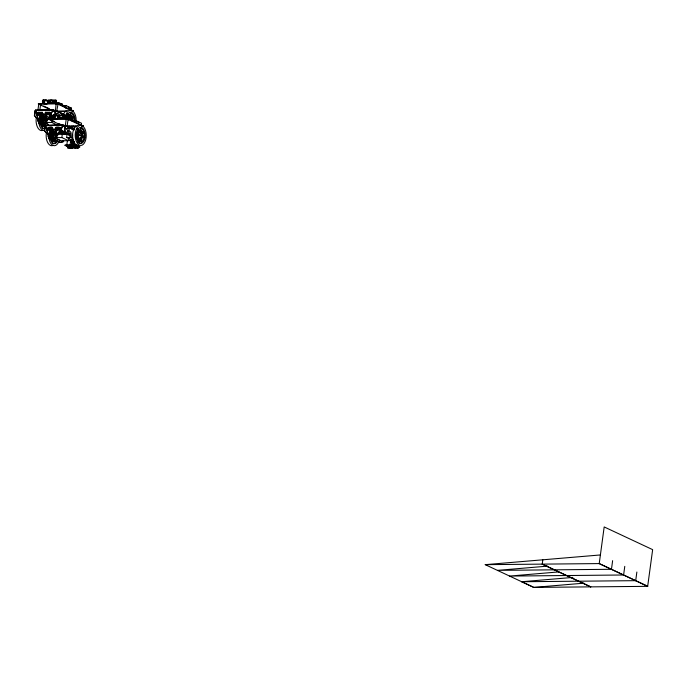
<?xml version="1.0" encoding="UTF-8"?>
<svg xmlns="http://www.w3.org/2000/svg" width="687" height="687" viewBox="0 0 687 687"><rect width="100%" height="100%" fill="white"/><g stroke="black" fill="none" stroke-linecap="round" stroke-linejoin="round"><path stroke-width="1.03" d="M53.698 102.234L52.736 102.131L52.624 100.448L49.43 100.491L48.949 101.874C49.953 103.66 55.218 103.488 53.466 100.843M63.092 116.069C62.663 114.635 58.447 114.892 59.022 117.005C59.7 118.645 65.42 118.422 62.929 116.97L63.092 116.069L63.925 116.541M63.934 116.464L63.599 115.974M38.232 113.261L37.699 112.934L38.017 112.299L38.137 113.243L42.216 113.218L42.096 112.239L42.568 113.003M64.518 117.185L64.99 116.713L64.973 117.408M49.078 101.977C53.852 102.183 53.595 102.603 48.966 102.097C48.116 99.692 54.179 99.375 52.701 101.942M59.039 117.228C58.189 114.823 64.243 114.497 62.766 117.073M46.123 120.843L46.106 120.921M56.188 135.974L56.197 135.897M62.775 140.474L63.015 141.033L63.247 140.466M82.62 135.519L82.311 137.795M55.278 135.614C55.69 133.613 53.809 131.303 51.697 132.067M80.199 132.222A2.173 1.194 89.5 0 1 79.786 130.436L79.812 130.041A2.173 1.194 89.5 0 1 80.705 128.469A2.173 1.194 89.5 0 1 81.083 130.642L81.014 131.011A2.173 1.194 89.5 0 1 80.199 132.222L80.087 135.665L79.804 135.116M51.319 112.702L51.293 113.011A2.387 1.314 89.5 0 0 52.281 115.605L49.37 115.631M38.798 120.354L34.35 115.734L35.312 110.504M48.502 134.712L44.792 130.856L45.127 125.661L44.423 130.856L48.124 134.712M39.168 120.354L34.728 115.725L35.166 110.95M37.759 115.742L36.488 115.15L36.797 112.84M38.369 104.055L38.429 103.6L57.433 103.419L73.432 110.908L73.372 111.371L57.373 103.883L38.369 104.055L40.619 104.398L38.747 104.123L37.888 110.358M38.936 103.831C42.491 104.596 38.489 102.852 38.747 104.123M39.159 104.055L39.228 103.591M39.777 110.59L40.619 104.398M43.255 99.598L42.706 103.643L43.891 103.634L43.779 99.598L43.255 99.598L45.54 100.379M44.346 104.407L44.895 100.371M47.721 103.505L48.159 100.25L55.887 100.173L56.471 100.929L55.939 103.067L57.553 103.703L57.459 104.381M41.598 123.849A3.512 1.932 89.5 0 1 38.738 121.762A0.893 0.489 89.5 0 1 38.584 120.07L39.7 118.173A4.045 3.272 -64.9 0 1 43.642 113.956A4.045 3.272 -64.9 0 1 46.458 118.112L45.943 121.865L53.036 110.392A2.791 0.601 7.7 0 0 53.732 110.555L54.23 110.641A2.791 0.601 7.7 0 0 55.003 110.736L55.553 110.341A2.791 0.601 7.7 0 1 53.097 109.963L35.501 110.427L53.062 109.946L52.641 110.272L55.492 110.779L54.857 115.536L56.136 104.012L56.798 103.892L58.026 104.235L56.617 111.577M46.321 121.857L46.828 118.104L45.333 120.002A0.893 0.489 89.5 0 0 45.471 121.642L46.561 121.968L52.882 110.384M46.673 129.422L46.939 130.272L45.703 125.498L63.11 125.515A2.791 0.601 7.7 0 0 63.805 125.678L64.303 125.773A2.791 0.601 7.7 0 0 65.067 125.867L65.626 125.472A2.791 0.601 7.7 0 1 63.17 125.086L45.814 125.669M62.053 125.566L48.434 119.186L48.502 118.722L68.168 118.903L67.257 119.006M48.434 119.186C52.152 120.173 50.847 118.542 49.009 118.963M48.949 119.426L49.292 118.714M58.644 123.703L58.395 125.549L51.765 122.441L52.014 120.594M53.328 114.729L52.779 118.774L53.964 118.757L54.161 117.288L53.852 114.72L53.328 114.729L55.492 115.493M55.887 100.173L55.441 103.436L56.789 104.063M54.419 119.538L54.969 115.493M56.574 103.883C60.851 102.861 55.346 104.776 56.635 103.428M54.994 118.731L55.269 116.713M57.373 103.883L57.433 103.419M57.88 104.115L57.948 103.66L56.351 103.668M58.73 102.655L61.426 103.917L61.306 104.819L58.61 103.557L58.73 102.655L55.827 102.681M57.794 118.636L58.232 115.373L65.952 115.304L66.545 116.06L66.261 118.19L67.618 118.834L67.532 119.512M58.232 115.373L58.824 116.129M49.979 132.239A4.045 3.272 -64.9 0 1 54.17 129.122A4.045 3.272 -64.9 0 1 56.523 133.244L56.016 136.996L62.723 125.343L45.574 125.558M56.394 136.988L56.901 133.235L55.407 135.133A0.893 0.489 89.5 0 0 55.544 136.765L56.626 137.099L62.809 126.52L62.895 125.197M62.465 105.497L62.62 104.347L61.632 104.149L61.478 105.309L63.376 105.927L62.809 105.927M61.899 105.506L62.199 104.149M64.492 107.189L64.715 105.549L64.904 107.378M45.703 125.498L63.127 125.077L62.715 125.395M65.591 108.194L65.952 105.532L62.586 105.575M68.837 137.907L68.468 140.672L61.839 137.572L62.337 133.871M65.952 115.304L65.514 118.568L66.854 119.195M64.552 130.667L72.333 138.37L64.552 130.667L65.196 125.91L62.903 125.463M65.239 126.356L66.21 119.143L67.111 119.04M64.921 130.667L65.222 125.91M66.648 119.014L66.381 118.593L83.445 126.502L83.505 126.039L67.506 118.542L68.099 119.366L67.017 126.674M67.953 119.246L68.013 118.782L66.424 118.799M68.683 147.112L65.059 145.421L65.136 144.897L76.171 144.794L79.786 146.494L79.718 147.009L75.699 147.044M68.502 119.967L68.803 117.786L65.9 117.812M73.277 140.629L66.639 137.52L67.017 134.755M71.242 109.894L71.482 108.125L68.872 106.906L68.442 107.627L68.563 106.76L65.952 105.532M70.143 119.014L70.126 117.091A3.28 1.803 89.5 0 0 68.399 117.966M66.751 145.438L67.429 140.449M67.764 147.808L67.944 146.486L69.499 146.468L70.194 146.795L70.014 148.126L67.764 147.808L70.014 148.126M72.539 120.629L72.693 119.469L71.706 119.28L71.551 120.431L73.449 121.049L72.882 121.058M72.985 111.303L72.925 110.676L71.843 110.452M72.118 120.431L72.272 119.272M69.318 147.799L69.499 146.468M70.014 145.429L70.821 139.444M70.795 142.613L71.062 140.62M70.34 147.791L70.521 146.46L72.066 146.443L72.762 146.769L72.582 148.1L70.34 147.791L72.582 148.1M71.396 145.395L72.204 139.409M74.565 122.312L74.789 120.68L74.977 122.509M71.869 145.618L72.685 139.633M71.886 147.774L72.066 146.443M72.212 145.386L73.02 139.401M72.959 143.609L73.226 141.616M75.785 122.432L76.025 120.663L72.65 120.697M73.483 147.757L73.664 146.434L75.218 146.417L75.913 146.743L75.733 148.066L73.483 147.757L75.733 148.066M73.689 145.395L74.23 141.402M74.076 145.567L74.479 142.578M75.038 147.739L75.218 146.417M76.025 120.663L78.627 121.882L78.825 122.896L78.945 122.028L81.555 123.256L81.315 125.025M79.718 147.009L76.094 145.318L76.171 144.794M76.059 147.731L76.24 146.408L77.786 146.391L78.481 146.717L78.301 148.049L76.059 147.731L78.301 148.049M76.824 145.335C77.871 147.001 76.626 144.725 75.467 145.292M77.605 147.722L77.786 146.391M81.435 126.039C82.586 124.819 83.891 126.734 81.401 125.815M83.058 126.434L82.998 125.798M590.726 586.87L542.232 564.13L542.816 559.811M612.632 560.652L611.464 569.291L497.474 570.365L547.522 566.14M624.775 566.354L623.607 574.993L647.669 586.337L652.65 549.643L604.182 526.938L599.227 563.589L623.521 574.993L509.617 576.067L558.625 571.928M636.866 572.031L635.698 580.67L521.708 581.734M39.94 118.284L39.331 118.181L38.206 120.07A0.893 0.489 89.5 0 0 38.343 121.711L38.824 121.934L35.509 110.375L52.805 110.109M38.747 121.058L35.767 110.1M45.205 120.491C45.66 120.113 44.131 115.468 41.624 116.945M68.803 117.786L71.5 119.049L71.379 119.95L68.674 118.688L65.892 118.636M42.019 124.854L41.95 125.223A2.147 1.176 89.5 0 0 42.336 127.378A2.147 1.176 89.5 0 0 43.221 125.815L43.255 125.429A2.147 1.176 89.5 0 0 42.989 123.943M48.451 135.717L48.416 136.181M58.73 116.807L58.721 117.511L59.142 117.048M44.363 126.623A2.147 1.176 89.5 0 0 44.586 126.631L44.681 126.279A2.138 1.176 89.5 0 0 44.595 124.364L44.466 124.046M44.586 126.631L45.376 126.271A2.138 1.176 89.5 0 0 45.385 124.716M54.015 141.522A2.147 1.176 89.5 0 0 54.651 141.754L54.754 141.402A2.138 1.176 89.5 0 0 54.762 139.856M54.651 141.754L55.449 141.402A2.138 1.176 89.5 0 0 55.458 139.847M35.003 110.908L35.372 110.487A2.791 0.593 7.8 0 0 35.81 110.118M45.703 120.56L45.668 121.032M79.958 135.141L80.044 135.674M44.621 110.272L45.273 110.264M58.026 104.235L57.373 104.355M68.082 119.418L67.669 119.495M72.015 118.525L71.044 118.147M55.089 102.045L54.574 102.286L54.582 101.685M66.261 118.018L66.278 117.314M49.069 100.834L49.953 101.161M46.561 121.968L45.84 121.633A0.893 0.489 89.5 0 1 45.703 120.002L46.828 118.104M47.257 131.26L49.129 137.168L48.416 136.833A0.893 0.489 89.5 0 1 48.279 135.202L49.773 133.304L48.648 135.193A0.893 0.489 89.5 0 0 48.786 136.833A3.512 1.932 89.5 0 0 51.671 138.98M56.626 137.099L55.913 136.765A0.893 0.489 89.5 0 1 55.776 135.133L56.901 133.235M39.64 118.877L40.559 117.305A3.512 1.932 89.5 0 0 38.738 121.762L38.343 121.711M49.619 102.002L49.086 102.844L48.253 102.852L47.205 101.667L47.729 100.826L49.859 101.453M47.506 102.5L48.339 102.492L48.871 101.65L48.562 100.817M55.089 102.784L53.509 102.44L53.2 101.607L53.732 100.766L54.565 100.757L55.621 101.942L55.089 102.784L52.684 102.191M54.342 102.432L54.565 100.757M58.155 116.404C58.481 118.963 56.532 114.377 59.692 117.125L59.159 117.966L57.579 117.632L57.802 115.957L59.383 116.301L57.802 115.957M58.017 117.142L58.55 116.301M57.579 117.632L58.412 117.623L58.635 115.948M65.162 117.915L63.582 117.571L63.273 116.738L63.805 115.897L64.638 115.888L65.686 117.073L65.162 117.915L59.159 117.159M64.415 117.563L64.638 115.888M55.767 135.691L55.621 136.189M41.34 123.935L41.168 124.167A2.13 1.168 89.5 0 1 40.121 124.295M53.835 101.332C53.912 102.947 54.994 100.465 53.019 100.869M50.048 113.02L49.885 112.282L45.66 112.213L45.222 112.754L49.765 113.149L49.885 112.282M49.138 114.669L46.853 114.471L49.146 114.145M45.66 125.317L63.101 125.068M49.146 100.706L50.039 101.041M50.22 133.158L50.898 132.497M62.594 117.314L59.176 117.211M63.985 116.404C63.745 118.095 65.239 115.699 63.067 115.863M52.573 128.22L47.987 127.954L52.59 127.542M60.121 128.151L55.535 127.885L60.138 127.464M49.249 100.594L50.151 100.946M55.355 110.959L53.483 110.435M54.702 125.377L55.235 125.377M65.428 126.09L63.556 125.558M77.245 146.142L75.372 145.867L76.755 145.85M55.948 102.226L56.403 102.457L56.016 102.938M49.37 100.517L50.211 100.912M60.258 142.518L63.642 141.531L60.258 142.518L53.706 139.444M57.785 115.742L57.519 116.404M35.381 110.538L35.277 110.933A2.791 0.593 7.8 0 0 35.75 110.555L53.028 109.937M55.295 111.388L53.122 111.011L55.243 111.131M57.279 115.794L56.566 115.33M57.399 116.223L58.67 116.326M66.854 145.335L68.331 145.472M70.091 145.309L70.89 145.3M72.307 145.283L73.354 145.318M38.627 114.008C36.772 116.721 43.899 113.097 38.867 114.119C44.217 113.656 36.926 116.575 38.867 114.119M47.042 113.922C45.196 116.644 52.324 113.011 47.283 114.042M52.289 128.349C53.758 124.416 40.731 130.161 52.272 128.22M59.838 128.28C61.383 126.545 53.483 126.588 55.853 128.314M48.7 129.13C46.905 130.341 51.817 130.788 50.649 129.242C43.65 130.367 54.891 129.68 48.932 129.242M57.115 129.053C55.226 131.706 62.465 128.229 57.356 129.165C62.672 128.641 55.458 131.681 57.356 129.165M45.874 125.24L45.874 125.24A2.791 0.593 7.8 0 1 45.909 125.36M485.237 564.662L599.227 563.589L647.764 586.337L533.773 587.402L485.237 564.662L600.395 554.95M572.872 577.423L521.759 581.734L533.773 587.402L583.89 583.177M46.956 100.68C48.966 100.233 43.556 99.744 45.694 100.439M71.688 110.805L72.925 110.676M55.553 110.341L64.08 114.635M74.059 129.585L65.626 125.472M51.259 103.11L53.397 103.093M62.62 104.347L61.632 104.149M62.62 106.09L64.217 106.073L60.636 105.154M35.544 110.272L52.873 109.997M72.633 110.916L73.432 110.908M70.752 112.47L71.697 112.462M67.661 114.102A2.173 1.194 89.5 0 0 67.652 116.378L67.781 116.704A2.173 1.194 89.5 0 0 68.76 117.443A2.173 1.194 89.5 0 0 68.872 115.528L68.769 115.167A2.173 1.194 89.5 0 0 67.661 114.102L66.965 114.111A2.173 1.194 89.5 0 1 68.073 115.176L68.168 115.536A2.173 1.194 89.5 0 1 68.065 117.443L69.035 117.434M41.787 115.708L46.467 115.665M71.74 116.292A2.173 1.194 89.5 0 1 72.358 116.635L73.054 116.627A2.173 1.194 89.5 0 1 72.487 118.645L72.29 118.808A2.173 1.194 89.5 0 1 71.233 118.602A2.173 1.194 89.5 0 1 71.628 116.824L71.809 116.584A2.173 1.194 89.5 0 1 73.054 116.627M43.427 117.477L46.33 117.451M61.323 118.241L63.47 118.216M71.508 118.593L71.233 118.602A3.28 1.803 89.5 0 1 71.5 120.234M65.9 118.842L67.618 118.834M72.693 119.469L71.706 119.28M72.693 121.221L74.29 121.204L70.709 120.285M82.706 126.047L83.505 126.039M68.065 127.198L68.76 127.189A2.173 1.194 89.5 0 0 69.576 125.987M81.77 127.593L80.826 127.602A8.046 4.423 89.5 0 1 84.166 136.37A8.046 4.423 89.5 0 1 79.864 143.437M68.64 128.057L69.593 128.048A8.046 4.423 89.5 0 0 73.835 125.893M77.03 129.233L77.734 129.233A2.173 1.194 89.5 0 1 78.842 130.29L78.936 130.65A2.173 1.194 89.5 0 1 78.833 132.565A2.173 1.194 89.5 0 1 77.854 131.827L77.725 131.509A2.173 1.194 89.5 0 1 77.734 129.233M51.86 130.831L56.54 130.788M81.375 131.552A2.173 1.194 89.5 0 1 82.431 131.767L83.127 131.758A2.173 1.194 89.5 0 1 82.56 133.767L82.363 133.939A2.173 1.194 89.5 0 1 81.504 133.913M53.5 132.608L56.394 132.574M77.914 132.565A2.173 1.194 89.5 0 0 78.138 132.574L79.108 132.565M77.219 132.986L76.523 132.995L76.351 135.313A2.173 1.194 89.5 0 0 77.322 134.583L79.615 135.322M75.476 133.381L76.42 133.372M81.495 134.515A3.28 1.803 89.5 0 1 79.494 138.628A3.28 1.803 89.5 0 1 78.275 133.536A3.28 1.803 89.5 0 1 81.306 133.725L81.581 133.725M76.91 135.27L76.128 135.253A2.173 1.194 89.5 0 1 75.922 135.116M79.924 135.468L81.521 136.215A2.173 1.194 89.5 0 0 82.191 137.718L82.397 137.855A2.173 1.194 89.5 0 0 83.582 137.177A2.173 1.194 89.5 0 0 82.706 135.545L82.492 135.476A2.173 1.194 89.5 0 0 81.521 136.215M76.686 136.747A2.173 1.194 89.5 0 1 77.528 137.065L78.498 137.056M83.367 137.409L85.008 137.391M80.972 138.216L80.001 138.224A2.173 1.194 89.5 0 1 80.989 138.963L81.118 139.289A2.173 1.194 89.5 0 1 81.109 141.565L81.805 141.556A2.173 1.194 89.5 0 0 81.813 139.281L81.684 138.954A2.173 1.194 89.5 0 0 80.705 138.216A2.173 1.194 89.5 0 0 80.594 140.131L80.697 140.492A2.173 1.194 89.5 0 0 81.805 141.556M79.615 138.568A3.28 1.803 89.5 0 1 78.739 133.089A3.28 1.803 89.5 0 1 81.77 134.515A3.28 1.803 89.5 0 1 79.615 138.568L78.644 138.576A2.173 1.194 89.5 0 1 79.057 140.354L79.022 140.749A2.173 1.194 89.5 0 1 78.138 142.329L78.833 142.321A2.173 1.194 89.5 0 0 79.718 140.741L79.752 140.346A2.173 1.194 89.5 0 0 79.34 138.568A2.173 1.194 89.5 0 0 78.524 139.77L78.447 140.148A2.173 1.194 89.5 0 0 78.833 142.321M78.713 143.188L79.658 143.179A8.046 4.423 89.5 0 0 84.965 133.226A8.046 4.423 89.5 0 0 77.519 129.749A8.046 4.423 89.5 0 0 79.658 143.179M56.257 100.354L48.159 100.25M45.333 100.568L45.857 100.568M49.309 101.169L47.729 100.826M55.312 101.109L53.732 100.766M56.678 103.574L58.61 103.557M62.998 105.764L65.128 105.746M69.353 108.142L71.482 108.125M57.27 111.062L65.463 110.985M56.188 111.534L66.424 111.44M38.111 112.282L42.336 112.35M37.184 112.831L37.914 112.831M37.15 113.14L42.199 113.097M45.23 113.063L50.28 113.02M58.61 115.553L66.33 115.476M55.398 115.699L55.922 115.699M65.385 116.24L63.805 115.897M39.623 116.618L47.369 116.55M53.182 116.489L49.318 116.532L51.181 117.408M48.184 117.434L53.114 117.383M44.329 118.362L47.231 118.336M48.193 118.327L53.054 118.276M66.261 118.19L66.922 118.628M49.232 119.177L67.446 119.006M69.567 119.066L71.5 119.049M71.998 120.903L75.201 120.869M76.506 121.908L78.627 121.882M45.359 122.501L51.765 122.441M44.561 124.278L45.256 124.27M43.444 125.455L44.174 125.575A2.147 1.176 89.5 0 0 45.282 126.623M67.343 126.193L75.536 126.116M67.283 126.657L76.497 126.563M55.304 128.194L61.358 128.134A2.387 1.314 89.5 0 0 62.354 130.736L67.953 133.364L58.266 133.45M60.413 130.753L62.354 130.736M56.471 131.681L49.696 131.749L51.568 132.625M64.217 131.612L59.391 131.655L61.255 132.531M58.258 132.557L66.089 132.488M54.402 133.493L56.334 133.476M57.236 134.36L67.893 134.257M48.416 136.833L49.266 137.056L45.557 126.571M55.432 137.632L61.839 137.572M66.639 137.52L71.98 137.477M68.468 140.672L60.988 140.749L54.359 137.64M65.059 145.421L76.094 145.318M46.029 100.147L45.445 100.319M47.755 101.049L48.356 101.092L47.377 101.375M56.102 115.279L55.492 115.347L55.956 115.622M81.624 126.03L82.096 126.065M65.025 126.133L64.458 126.099M80.654 133.252L82.105 133.596M71.783 110.908L72.272 110.968M56.334 115.296L55.14 115.356L56.428 115.768M56.411 115.699L56.978 115.433M58.112 116.189L58.747 116.266M64.295 126.013C60.937 126.236 68.073 126.846 64.157 126.047M45.686 113.175L45.66 112.213M64.157 116.343L65.686 117.073M46.261 100.173L47.197 100.482L45.471 100.457M46.355 100.645L45.737 100.534M56.068 111.131L57.055 111.457M56.317 115.227L56.935 115.339M82.337 126.099L82.929 126.262M66.381 126.296L67.128 126.58M69.731 115.073L70.984 115.656M41.89 116.996L41.323 116.876A3.942 2.164 89.5 0 0 39.211 120.852A3.942 2.164 89.5 0 0 41.418 124.751M44.612 123.557A3.942 2.164 89.5 0 1 41.074 122.338A3.942 2.164 89.5 0 1 43.006 116.859L43.564 116.988A3.942 2.164 89.5 0 1 44.904 118.799L45.187 118.851A1.992 1.091 89.5 0 1 45.866 119.77M40.147 118.027L39.923 117.975A2.851 1.563 89.5 0 0 38.386 120.852A2.851 1.563 89.5 0 0 39.992 123.677M79.804 130.195L81.057 130.788M51.954 132.127L51.396 132.007A3.942 2.164 89.5 0 0 49.301 136.49A3.942 2.164 89.5 0 0 52.049 139.736M51.13 132.548L50.623 132.436A3.512 1.932 89.5 0 0 48.811 136.893M54.247 139.324A3.942 2.164 89.5 0 1 51.044 136.979A3.942 2.164 89.5 0 1 53.079 131.99L53.638 132.11A3.942 2.164 89.5 0 1 54.977 133.922L55.261 133.982A1.992 1.091 89.5 0 1 55.759 134.489M49.825 134.034L49.541 133.965A1.992 1.091 89.5 0 0 48.485 136.241A1.992 1.091 89.5 0 0 49.876 137.881M65.299 125.481L74.162 129.869M56.652 104.252L56.136 104.012M72.418 120.354L72.633 120.414A2.173 1.194 89.5 0 1 73.337 121.324M44.973 104.115L44.603 103.814L46.974 104.089M52.624 100.448L53.784 101.006M52.976 100.671L53.869 101.264M54.093 101.221L55.621 101.942M53.011 101.015L53.852 101.41M53.2 101.607L54.728 102.337M52.513 102.346L53.483 102.646M52.384 102.397L53.294 102.767M49.043 100.912L49.868 101.375M52.246 102.423L53.157 102.81M48.949 101.951L49.807 102.492M48.992 102.165L50.245 102.844M49.103 102.329L50.177 102.835M47.205 101.667L48.734 102.389M48.339 102.492L49.086 102.844M63.951 114.428L55.278 110.358L64.089 114.738M70.667 117.589L72.667 118.653M70.761 117.812L72.676 118.765M56.076 111.225L57.983 112.118M60.851 113.458L62.757 114.351M38.429 103.6L41.744 105.154M43.616 106.03L49.232 108.658M39.812 104.733L51.98 110.435M62.697 115.571L63.891 116.197M52.521 110.813L55.2 112.067M63.273 116.738L64.329 117.924M63.728 117.511L62.929 116.97L63.693 117.589M62.586 117.468L63.496 117.82M63.367 117.898L62.388 117.546L63.161 117.941M59.022 117.151L59.881 117.623M59.091 117.357L60.319 117.966M59.28 117.537L60.19 117.949M57.27 116.799L58.799 117.52M58.412 117.623L59.159 117.966M80.568 132.625L82.646 133.604M65.497 125.601L74.153 129.757M80.765 132.754L82.732 133.785M80.834 132.943L82.741 133.836M69.009 127.696L72.831 129.482M42.585 115.699L44.457 116.575M48.502 118.722L54.625 121.59M59.305 123.789L61.177 124.665M46.458 118.112L46.69 118.224A4.045 3.272 -64.9 0 0 46.604 116.155M62.594 125.936L65.265 127.189M59.76 125.189L59.52 125.077A6.441 5.204 -64.9 0 0 59.975 125.627M45.239 122.956L48.081 124.287M44.861 122.956L48.648 124.733M78.284 139.229L81.118 140.56M43.075 123.875L45.883 125.189M42.697 123.875L45.505 125.197M63.127 133.407L64.99 134.283M45.935 125.669L45.694 125.558A2.791 0.593 7.8 0 1 45.445 125.618M45.428 126.09L45.359 126.056A2.791 0.593 7.8 0 0 45.72 125.944M52.659 130.831L54.531 131.706M76.24 146.408L76.935 146.735M73.664 146.434L74.359 146.752M54.934 138.087L60.619 140.749M70.521 146.46L71.208 146.786M53.139 139.006L60.636 142.51M67.944 146.486L68.64 146.812M542.232 564.13L590.768 586.87M57.047 119.22L54.84 119.16M46.184 115.287L43.882 114.068L41.246 115.339A4.045 3.272 -64.9 0 0 40.147 117.219M53.947 101.959L54.256 102.792M47.953 102.019L48.253 102.852M44.14 125.455L44.08 125.214A2.147 1.176 89.5 0 1 44.028 124.046M73.183 142.046A6.441 5.204 -64.9 0 1 71.8 141.84M71.165 141.574A6.441 5.204 -64.9 0 1 69.593 140.208L69.825 140.32A6.441 5.204 -64.9 0 0 70.813 141.324M73.423 142.157A6.441 5.204 -64.9 0 1 72.041 141.951M56.669 131.286A4.045 3.272 -64.9 0 0 56.257 130.418L53.955 129.199L51.31 130.461A4.045 3.272 -64.9 0 0 50.22 132.351M56.059 136.404A1.992 1.091 89.5 0 1 54.831 137.872A1.992 1.091 89.5 0 1 53.904 135.751A1.992 1.091 89.5 0 1 54.977 133.913M56.059 136.627A2.851 1.563 89.5 0 1 54.299 138.722A2.851 1.563 89.5 0 1 52.976 135.691A2.851 1.563 89.5 0 1 54.505 133.063L54.908 133.158A2.851 1.563 89.5 0 1 55.879 134.463M55.776 136.799A3.512 1.932 89.5 0 1 53.603 139.384A3.512 1.932 89.5 0 1 51.972 135.648A3.512 1.932 89.5 0 1 53.852 132.402L54.359 132.514A3.512 1.932 89.5 0 1 55.553 134.137M55.02 137.864A3.942 2.164 89.5 0 1 54.685 138.688M52.908 139.873A4.088 2.241 89.5 0 1 50.065 136.507A4.088 2.241 89.5 0 1 52.238 131.852L52.813 131.981A4.088 2.241 89.5 0 1 53.835 133.02M53.904 138.8A4.088 2.241 89.5 0 1 53.449 139.452M50.46 138.705A2.851 1.563 89.5 0 1 48.476 136.352A2.851 1.563 89.5 0 1 49.996 133.106M47.017 129.774A2.387 1.314 89.5 0 1 46.845 128.898M82.431 131.767A2.173 1.194 89.5 0 1 81.865 133.776L81.667 133.948A2.173 1.194 89.5 0 1 81.452 134.051M80.74 132.574A2.173 1.194 89.5 0 1 80.86 132.248M81.109 141.565A2.173 1.194 89.5 0 1 80.671 141.47M80.285 141.101A2.173 1.194 89.5 0 1 79.993 140.5M78.138 142.329A2.173 1.194 89.5 0 1 77.983 142.037M77.932 139.435A2.173 1.194 89.5 0 1 78.069 139.135M56.523 141.282A8.046 4.414 89.5 0 1 52.281 143.437M55.355 141.754A2.147 1.176 89.5 0 1 54.247 140.706L54.153 140.346A2.147 1.176 89.5 0 1 54.093 139.169M78.241 145.481A10.073 5.53 89.5 0 1 72.599 135.502A10.073 5.53 89.5 0 1 78.009 125.335M53.234 145.369A10.073 5.539 89.5 0 1 46.312 133.132M58.884 141.342A10.073 5.539 89.5 0 1 52.959 145.386A10.073 5.539 89.5 0 1 48.768 136.601M57.468 141.273A8.046 4.423 89.5 0 1 50.494 139.719M81.908 131.32A8.046 4.423 89.5 0 1 82.371 133.252M81.306 133.725A2.173 1.194 89.5 0 1 81.701 131.947L81.882 131.715A2.173 1.194 89.5 0 1 83.127 131.758M76.6 139.212A2.173 1.194 89.5 0 0 77.657 139.066L77.837 138.834A2.173 1.194 89.5 0 0 78.224 137.056A2.173 1.194 89.5 0 0 77.176 136.842L76.978 137.014A2.173 1.194 89.5 0 0 76.455 138.242M53.268 139.77A2.147 1.176 89.5 0 1 53.32 140.56L53.294 140.947A2.147 1.176 89.5 0 1 52.401 142.51A2.147 1.176 89.5 0 1 52.023 140.354L52.092 139.976A2.147 1.176 89.5 0 1 52.195 139.633M77.528 137.065A2.173 1.194 89.5 0 1 77.133 138.843L76.961 139.075A2.173 1.194 89.5 0 1 76.549 139.349M75.956 137.546A2.173 1.194 89.5 0 1 76.283 137.022M76.008 132.883A2.173 1.194 89.5 0 1 76.446 132.943L76.652 133.072A2.173 1.194 89.5 0 1 77.322 134.583M77.253 129.25A2.173 1.194 89.5 0 1 78.146 130.298L78.241 130.659A2.173 1.194 89.5 0 1 78.138 132.574M77.502 132.325A2.173 1.194 89.5 0 1 77.313 132.11M53.62 115.725A1.099 0.61 89.5 0 1 54.513 116.378A1.099 0.61 89.5 0 1 53.947 117.778M53.929 115.811A0.867 0.472 89.5 0 1 54.41 116.67A0.867 0.472 89.5 0 1 53.947 117.546M53.294 117.752A1.099 0.61 89.5 0 1 52.521 116.55A1.099 0.61 89.5 0 1 53.414 115.725M53.26 117.52A0.867 0.472 89.5 0 1 52.65 116.696A0.867 0.472 89.5 0 1 53.242 115.845M45.986 121.281A1.992 1.091 89.5 0 1 44.758 122.75A1.992 1.091 89.5 0 1 43.831 120.629A1.992 1.091 89.5 0 1 44.904 118.791M45.84 122.183A2.851 1.563 89.5 0 1 43.126 122.234A2.851 1.563 89.5 0 1 44.432 117.932L44.844 118.027A2.851 1.563 89.5 0 1 45.969 120.019M45.703 121.668A3.512 1.932 89.5 0 1 43.53 124.261A3.512 1.932 89.5 0 1 41.898 120.517A3.512 1.932 89.5 0 1 43.788 117.271L44.286 117.383A3.512 1.932 89.5 0 1 45.479 119.006M45.153 121.779A3.942 2.164 89.5 0 1 44.947 122.733M43.375 124.321A4.088 2.241 89.5 0 1 40.061 121.9A4.088 2.241 89.5 0 1 42.165 116.721L42.749 116.85A4.088 2.241 89.5 0 1 43.29 117.254M39.52 122.827A1.992 1.091 89.5 0 1 38.97 122.569M38.738 122.252A1.992 1.091 89.5 0 1 38.704 119.435M38.927 119.117A1.992 1.091 89.5 0 1 39.477 118.842M37.442 115.51A2.387 1.314 89.5 0 1 37.158 115.133M69.602 112.213A8.046 4.423 89.4 0 1 74.119 120.191M72.891 125.901A8.046 4.423 89.4 0 1 70.933 128.022M72.358 116.635A2.173 1.194 89.5 0 1 71.791 118.645L71.594 118.817A2.173 1.194 89.5 0 1 71.165 118.945M71.113 116.592A2.173 1.194 89.5 0 1 71.311 116.421M68.88 125.996A2.173 1.194 89.5 0 1 68.271 127.078M44.492 128.271A8.046 4.414 89.5 0 1 42.208 128.306M65.797 115.304A10.073 5.53 89.5 0 1 71.963 110.495A10.073 5.53 89.5 0 1 76.171 120.165M75.244 125.953A10.073 5.53 89.5 0 1 73.509 128.933M63.204 115.33A10.073 5.53 89.5 0 1 67.936 110.203M43.161 130.238A10.073 5.539 89.5 0 1 36.239 118.009M44.32 130.582A10.073 5.539 89.5 0 1 38.704 121.47M38.67 120.594A10.073 5.539 89.5 0 1 38.73 118.842M44.303 128.555A8.046 4.423 89.5 0 1 40.43 124.587M71.834 116.189A8.046 4.423 89.5 0 1 72.298 118.121M68.511 127.267A8.046 4.423 89.5 0 1 67.584 125.996M66.347 118.241A8.046 4.423 89.5 0 1 71.13 112.264A8.046 4.423 89.5 0 1 75.063 120.182M43.762 126.176A2.147 1.176 89.5 0 1 43.607 125.901M70.563 117.408A3.28 1.803 89.5 0 1 70.941 117.924M66.424 117.838A2.173 1.194 89.5 0 1 67.068 117.803M71.834 126.073A2.173 1.194 89.5 0 1 71.731 126.425A2.173 1.194 89.5 0 1 70.916 125.961M68.76 127.189A2.173 1.194 89.5 0 1 68.399 126.202M68.065 117.443A2.173 1.194 89.5 0 1 67.635 117.357M68.391 118.645A3.28 1.803 89.5 0 1 70.4 117.091A3.28 1.803 89.5 0 1 71.774 120.234M43.35 102.105A1.099 0.61 89.5 0 1 43.745 100.465A1.099 0.61 89.5 0 1 44.466 101.728A1.099 0.61 89.5 0 1 43.573 102.509M43.461 101.985A0.867 0.472 89.5 0 1 43.77 100.697A0.867 0.472 89.5 0 1 44.337 101.693A0.867 0.472 89.5 0 1 43.633 102.303M42.912 102.621A1.099 0.61 89.5 0 1 42.491 101.144A1.099 0.61 89.5 0 1 43.35 100.594M42.938 102.397A0.867 0.472 89.5 0 1 42.92 100.723M47.704 101.659C48.288 102.913 48.562 100.396 47.704 101.659M55.819 113.381C59.52 118.336 61.341 112.866 55.819 113.381M65.892 128.512C69.962 133.682 71.062 127.653 65.892 128.512M67.558 131.191C71.147 136.086 73.191 130.753 67.558 131.191M69.224 133.879C73.294 139.049 74.394 133.02 69.224 133.879M69.748 114.918L69.713 115.313A2.173 1.194 89.5 0 0 70.126 117.091A2.173 1.194 89.5 0 0 70.941 115.888L71.019 115.51A2.173 1.194 89.5 0 0 70.632 113.338A2.173 1.194 89.5 0 0 69.748 114.918M66.699 145.893L68.571 146.168L66.699 145.893M77.047 135.305L76.832 135.245A2.173 1.194 89.5 0 1 75.948 133.604A2.173 1.194 89.5 0 1 77.142 132.935L77.348 133.072A2.173 1.194 89.5 0 1 78.017 134.575A2.173 1.194 89.5 0 1 77.047 135.305M76.721 128.323A10.073 5.53 89.5 0 0 79.4 145.137A10.073 5.53 89.5 0 0 86.021 132.685A10.073 5.53 89.5 0 0 76.721 128.323"/></g></svg>
